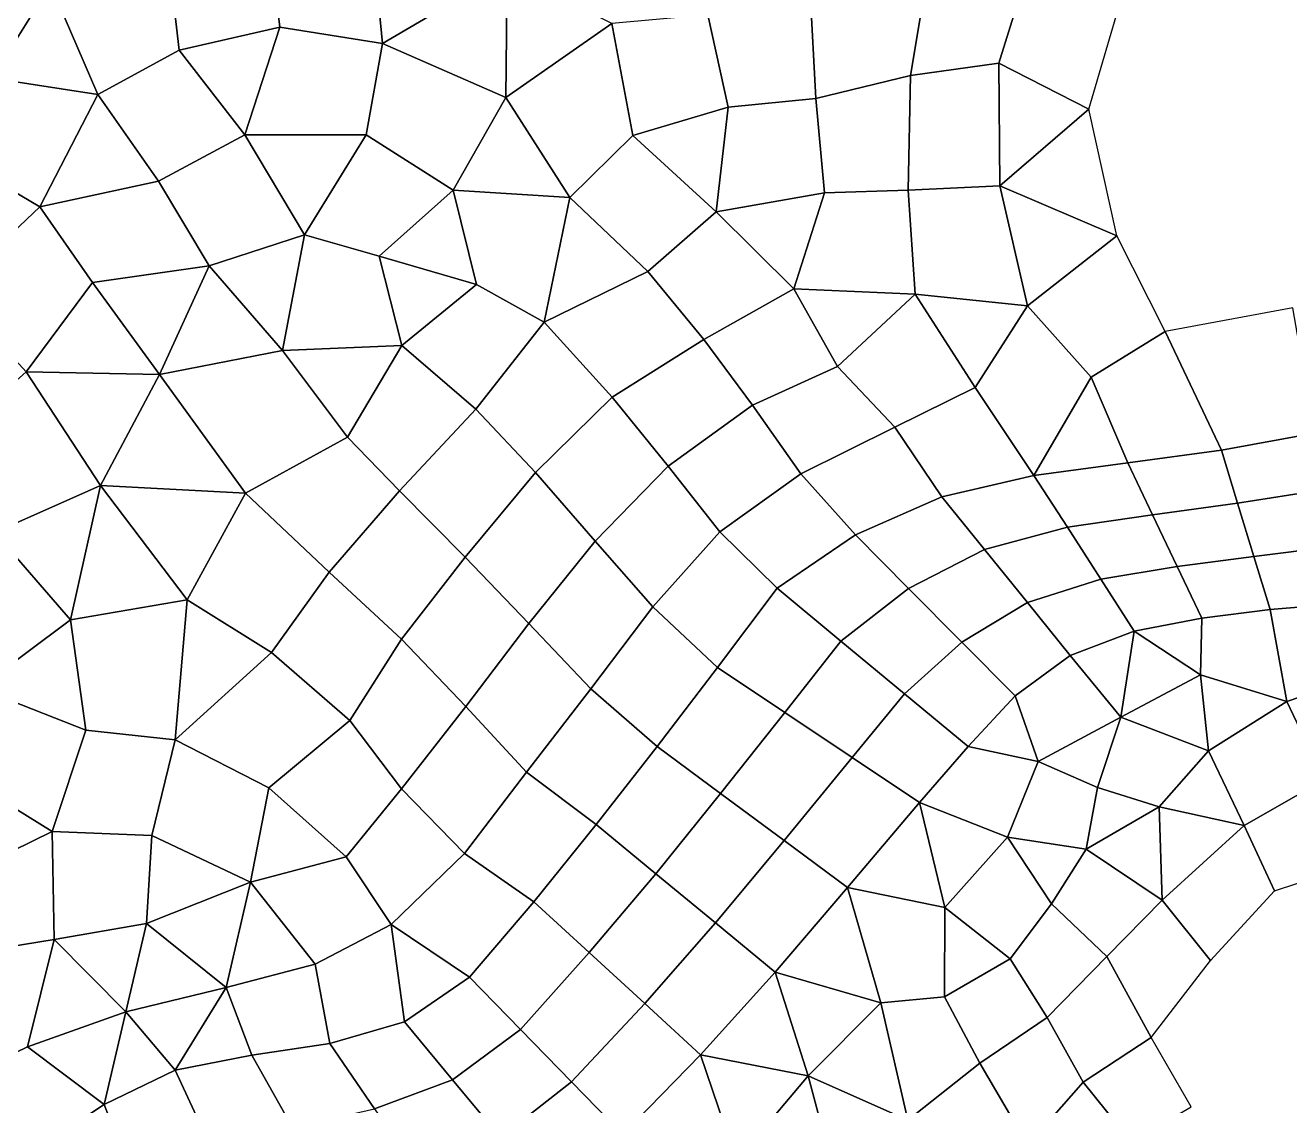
# Model space of a CAD drawing. Extents: x 380707 to 407438, y 6452841 to 6483357.
# Drawn here: x 397686 to 397881.3, y 6456632.3 to 6456799.1 of the extents above; entities that cross this region are included whole.
import ezdxf

# ---------------------------------------------------------------- set-up
doc = ezdxf.new("R2010")
doc.units = 0
for name, color, linetype in [('MESH_BOUND', 25, 'CONTINUOUS'), ('MESH_ELEMS', 18, 'CONTINUOUS'), ('MESH_NODES', 18, 'CONTINUOUS')]:
    doc.layers.add(name, color=color, linetype=linetype)

msp = doc.modelspace()

# ---------------------------------------------------------------- linework, layer by layer
at = {"layer": 'MESH_BOUND', "color": 25}
for points in [[(397850.322, 6456786.17, 0.528), (397855.908, 6456805.31, 1.264)], [(397854.656, 6456766.63, 0.423), (397850.322, 6456786.17, 0.528)], [(397862.119, 6456751.83, 0.881), (397854.656, 6456766.63, 0.423)], [(397881.794, 6456755.5, 0.502), (397862.119, 6456751.83, 0.881)], [(397878.993, 6456665.45, 0.236), (397893.23, 6456670.15, 0.289)], [(397869.075, 6456654.67, 0.276), (397878.993, 6456665.45, 0.236)], [(397859.949, 6456642.78, 0.251), (397869.075, 6456654.67, 0.276)], [(397866.105, 6456632.09, 0.313), (397859.949, 6456642.78, 0.251)]]:
    msp.add_polyline3d(points, dxfattribs=at)
at = {"layer": 'MESH_ELEMS', "color": 178}
for points in [[(397739.344, 6456815.46, 0.211), (397741.224, 6456796.3, 0.093), (397760.456, 6456807.65, 0.259), (397754.244, 6456825.13, 0.203)], [(397725.372, 6456798.82, 0.012), (397723.249, 6456816.24, 0.249), (397708.129, 6456809.55, 0.108), (397709.794, 6456795.27, 0.09)], [(397741.224, 6456796.3, 0.093), (397739.344, 6456815.46, 0.211), (397723.249, 6456816.24, 0.249), (397725.372, 6456798.82, 0.012)], [(397680.844, 6456790.98, 0.335), (397689.903, 6456805.41, 0.088), (397676.336, 6456810.29, 0.195), (397667.613, 6456797.89, 0.314)], [(397709.794, 6456795.27, 0.09), (397708.129, 6456809.55, 0.108), (397689.903, 6456805.41, 0.088), (397697.262, 6456788.45, 0.212)], [(397822.779, 6456791.37, 0.134), (397825.867, 6456809.91, 0.261), (397807.246, 6456804.24, 0.371), (397808.145, 6456787.82, 0.189)], [(397836.424, 6456793.27, 0.381), (397841.451, 6456809.5, 0.778), (397825.867, 6456809.91, 0.261), (397822.779, 6456791.37, 0.134)], [(397836.424, 6456793.27, 0.381), (397850.322, 6456786.17, 0.528), (397855.908, 6456805.31, 1.264), (397841.451, 6456809.5, 0.778)], [(397760.456, 6456807.65, 0.259), (397741.224, 6456796.3, 0.093), (397760.274, 6456787.98, 0.066), (397760.456, 6456807.65, 0.259)], [(397760.456, 6456807.65, 0.259), (397760.274, 6456787.98, 0.066), (397776.614, 6456799.42, 0.26), (397760.456, 6456807.65, 0.259)], [(397697.262, 6456788.45, 0.212), (397689.903, 6456805.41, 0.088), (397680.844, 6456790.98, 0.335), (397697.262, 6456788.45, 0.212)], [(397791.467, 6456800.72, 0.38), (397794.578, 6456786.47, 0.102), (397808.145, 6456787.82, 0.189), (397807.246, 6456804.24, 0.371)], [(397779.857, 6456782.08, 0.115), (397794.578, 6456786.47, 0.102), (397791.467, 6456800.72, 0.38), (397776.614, 6456799.42, 0.26)], [(397725.372, 6456798.82, 0.012), (397709.794, 6456795.27, 0.09), (397719.959, 6456782.2, 0.221), (397725.372, 6456798.82, 0.012)], [(397738.672, 6456782.22, 0.261), (397741.224, 6456796.3, 0.093), (397725.372, 6456798.82, 0.012), (397719.959, 6456782.2, 0.221)], [(397760.274, 6456787.98, 0.066), (397770.141, 6456772.55, 0.234), (397779.857, 6456782.08, 0.115), (397776.614, 6456799.42, 0.26)], [(397706.63, 6456775.05, 0.543), (397719.959, 6456782.2, 0.221), (397709.794, 6456795.27, 0.09), (397697.262, 6456788.45, 0.212)], [(397760.274, 6456787.98, 0.066), (397741.224, 6456796.3, 0.093), (397738.672, 6456782.22, 0.261), (397752.141, 6456773.68, 0.194)], [(397836.557, 6456774.35, 0.351), (397836.424, 6456793.27, 0.381), (397822.779, 6456791.37, 0.134), (397822.409, 6456773.66, 0.333)], [(397836.424, 6456793.27, 0.381), (397836.557, 6456774.35, 0.351), (397850.322, 6456786.17, 0.528), (397836.424, 6456793.27, 0.381)], [(397676.576, 6456777.98, 0.383), (397688.276, 6456771.07, 0.5), (397697.262, 6456788.45, 0.212), (397680.844, 6456790.98, 0.335)], [(397822.409, 6456773.66, 0.333), (397822.779, 6456791.37, 0.134), (397808.145, 6456787.82, 0.189), (397809.462, 6456773.24, 0.297)], [(397697.262, 6456788.45, 0.212), (397688.276, 6456771.07, 0.5), (397706.63, 6456775.05, 0.543), (397697.262, 6456788.45, 0.212)], [(397760.274, 6456787.98, 0.066), (397752.141, 6456773.68, 0.194), (397770.141, 6456772.55, 0.234), (397760.274, 6456787.98, 0.066)], [(397794.578, 6456786.47, 0.102), (397792.74, 6456770.32, 0.367), (397809.462, 6456773.24, 0.297), (397808.145, 6456787.82, 0.189)], [(397779.857, 6456782.08, 0.115), (397792.74, 6456770.32, 0.367), (397794.578, 6456786.47, 0.102), (397779.857, 6456782.08, 0.115)], [(397850.322, 6456786.17, 0.528), (397836.557, 6456774.35, 0.351), (397854.656, 6456766.63, 0.423), (397850.322, 6456786.17, 0.528)], [(397719.959, 6456782.2, 0.221), (397706.63, 6456775.05, 0.543), (397714.419, 6456761.96, 0.201), (397729.144, 6456766.76, 0.454)], [(397738.672, 6456782.22, 0.261), (397719.959, 6456782.2, 0.221), (397729.144, 6456766.76, 0.454), (397738.672, 6456782.22, 0.261)], [(397740.688, 6456763.45, 0.345), (397752.141, 6456773.68, 0.194), (397738.672, 6456782.22, 0.261), (397729.144, 6456766.76, 0.454)], [(397779.857, 6456782.08, 0.115), (397770.141, 6456772.55, 0.234), (397782.173, 6456761.1, 0.36), (397792.74, 6456770.32, 0.367)], [(397688.276, 6456771.07, 0.5), (397676.576, 6456777.98, 0.383), (397674.609, 6456758.18, 0.378), (397688.276, 6456771.07, 0.5)], [(397706.63, 6456775.05, 0.543), (397688.276, 6456771.07, 0.5), (397696.414, 6456759.42, 0.203), (397714.419, 6456761.96, 0.201)], [(397740.688, 6456763.45, 0.345), (397755.709, 6456759.07, 0.536), (397752.141, 6456773.68, 0.194), (397740.688, 6456763.45, 0.345)], [(397755.709, 6456759.07, 0.536), (397766.185, 6456753.25, 0.259), (397770.141, 6456772.55, 0.234), (397752.141, 6456773.68, 0.194)], [(397792.74, 6456770.32, 0.367), (397804.754, 6456758.43, 0.369), (397809.462, 6456773.24, 0.297), (397792.74, 6456770.32, 0.367)], [(397823.464, 6456757.58, 0.372), (397822.409, 6456773.66, 0.333), (397809.462, 6456773.24, 0.297), (397804.754, 6456758.43, 0.369)], [(397823.464, 6456757.58, 0.372), (397840.824, 6456755.77, 0.339), (397836.557, 6456774.35, 0.351), (397822.409, 6456773.66, 0.333)], [(397840.824, 6456755.77, 0.339), (397854.656, 6456766.63, 0.423), (397836.557, 6456774.35, 0.351), (397840.824, 6456755.77, 0.339)], [(397766.185, 6456753.25, 0.259), (397782.173, 6456761.1, 0.36), (397770.141, 6456772.55, 0.234), (397766.185, 6456753.25, 0.259)], [(397674.609, 6456758.18, 0.378), (397686.164, 6456745.58, 0.259), (397696.414, 6456759.42, 0.203), (397688.276, 6456771.07, 0.5)], [(397792.74, 6456770.32, 0.367), (397782.173, 6456761.1, 0.36), (397790.858, 6456750.61, 0.568), (397804.754, 6456758.43, 0.369)], [(397729.144, 6456766.76, 0.454), (397714.419, 6456761.96, 0.201), (397725.757, 6456748.9, 0.162), (397729.144, 6456766.76, 0.454)], [(397740.688, 6456763.45, 0.345), (397729.144, 6456766.76, 0.454), (397725.757, 6456748.9, 0.162), (397744.214, 6456749.68, 0.193)], [(397840.824, 6456755.77, 0.339), (397850.688, 6456744.8, 0.73), (397862.119, 6456751.83, 0.881), (397854.656, 6456766.63, 0.423)], [(397744.214, 6456749.68, 0.193), (397755.709, 6456759.07, 0.536), (397740.688, 6456763.45, 0.345), (397744.214, 6456749.68, 0.193)], [(397706.78, 6456745.21, 0.137), (397714.419, 6456761.96, 0.201), (397696.414, 6456759.42, 0.203), (397706.78, 6456745.21, 0.137)], [(397714.419, 6456761.96, 0.201), (397706.78, 6456745.21, 0.137), (397725.757, 6456748.9, 0.162), (397714.419, 6456761.96, 0.201)], [(397686.164, 6456745.58, 0.259), (397706.78, 6456745.21, 0.137), (397696.414, 6456759.42, 0.203), (397686.164, 6456745.58, 0.259)], [(397776.695, 6456741.68, 0.223), (397790.858, 6456750.61, 0.568), (397782.173, 6456761.1, 0.36), (397766.185, 6456753.25, 0.259)], [(397686.164, 6456745.58, 0.259), (397674.609, 6456758.18, 0.378), (397664.495, 6456745.65, 0.344), (397673.158, 6456733.98, 0.263)], [(397755.623, 6456739.84, 0.164), (397766.185, 6456753.25, 0.259), (397755.709, 6456759.07, 0.536), (397744.214, 6456749.68, 0.193)], [(397798.336, 6456740.48, 0.459), (397811.468, 6456746.42, 0.403), (397804.754, 6456758.43, 0.369), (397790.858, 6456750.61, 0.568)], [(397823.464, 6456757.58, 0.372), (397804.754, 6456758.43, 0.369), (397811.468, 6456746.42, 0.403), (397823.464, 6456757.58, 0.372)], [(397820.319, 6456737.05, 0.642), (397832.769, 6456743.18, 0.409), (397823.464, 6456757.58, 0.372), (397811.468, 6456746.42, 0.403)], [(397840.824, 6456755.77, 0.339), (397823.464, 6456757.58, 0.372), (397832.769, 6456743.18, 0.409), (397840.824, 6456755.77, 0.339)], [(397832.769, 6456743.18, 0.409), (397841.83, 6456729.61, -0.671), (397850.688, 6456744.8, 0.73), (397840.824, 6456755.77, 0.339)], [(397881.794, 6456755.5, 0.502), (397862.119, 6456751.83, 0.881), (397870.776, 6456733.52, -1.922), (397885.144, 6456736.13, -1.376)], [(397755.623, 6456739.84, 0.164), (397764.817, 6456730.06, 0.183), (397776.695, 6456741.68, 0.223), (397766.185, 6456753.25, 0.259)], [(397862.119, 6456751.83, 0.881), (397850.688, 6456744.8, 0.73), (397856.307, 6456731.53, -1.283), (397870.776, 6456733.52, -1.922)], [(397744.214, 6456749.68, 0.193), (397725.757, 6456748.9, 0.162), (397735.806, 6456735.51, 0.135), (397744.214, 6456749.68, 0.193)], [(397755.623, 6456739.84, 0.164), (397744.214, 6456749.68, 0.193), (397735.806, 6456735.51, 0.135), (397743.851, 6456727.24, 0.182)], [(397785.327, 6456731.03, 0.225), (397798.336, 6456740.48, 0.459), (397790.858, 6456750.61, 0.568), (397776.695, 6456741.68, 0.223)], [(397725.757, 6456748.9, 0.162), (397706.78, 6456745.21, 0.137), (397720.06, 6456726.89, 0.084), (397735.806, 6456735.51, 0.135)], [(397811.468, 6456746.42, 0.403), (397798.336, 6456740.48, 0.459), (397805.816, 6456729.83, 0.65), (397820.319, 6456737.05, 0.642)], [(397697.668, 6456728.06, 0.225), (397686.164, 6456745.58, 0.259), (397673.158, 6456733.98, 0.263), (397681.291, 6456720.79, 0.264)], [(397686.164, 6456745.58, 0.259), (397697.668, 6456728.06, 0.225), (397706.78, 6456745.21, 0.137), (397686.164, 6456745.58, 0.259)], [(397720.06, 6456726.89, 0.084), (397706.78, 6456745.21, 0.137), (397697.668, 6456728.06, 0.225), (397720.06, 6456726.89, 0.084)], [(397856.307, 6456731.53, -1.283), (397850.688, 6456744.8, 0.73), (397841.83, 6456729.61, -0.671), (397856.307, 6456731.53, -1.283)], [(397827.601, 6456726.32, -0.237), (397841.83, 6456729.61, -0.671), (397832.769, 6456743.18, 0.409), (397820.319, 6456737.05, 0.642)], [(397785.327, 6456731.03, 0.225), (397776.695, 6456741.68, 0.223), (397764.817, 6456730.06, 0.183), (397774.045, 6456719.43, 0.257)], [(397805.816, 6456729.83, 0.65), (397798.336, 6456740.48, 0.459), (397785.327, 6456731.03, 0.225), (397793.308, 6456720.9, 0.486)], [(397764.817, 6456730.06, 0.183), (397755.623, 6456739.84, 0.164), (397743.851, 6456727.24, 0.182), (397753.961, 6456717, 0.274)], [(397820.319, 6456737.05, 0.642), (397805.816, 6456729.83, 0.65), (397814.242, 6456720.42, -0.143), (397827.601, 6456726.32, -0.237)], [(397885.144, 6456736.13, -1.376), (397870.776, 6456733.52, -1.922), (397873.292, 6456725.31, -1.806), (397886.409, 6456727.36, -2.003)], [(397743.851, 6456727.24, 0.182), (397735.806, 6456735.51, 0.135), (397720.06, 6456726.89, 0.084), (397732.946, 6456714.68, 0.185)], [(397870.776, 6456733.52, -1.922), (397856.307, 6456731.53, -1.283), (397860.124, 6456723.54, -1.739), (397873.292, 6456725.31, -1.806)], [(397793.308, 6456720.9, 0.486), (397785.327, 6456731.03, 0.225), (397774.045, 6456719.43, 0.257), (397782.976, 6456709.29, 0.706)], [(397856.307, 6456731.53, -1.283), (397841.83, 6456729.61, -0.671), (397846.991, 6456721.59, -1.813), (397860.124, 6456723.54, -1.739)], [(397753.961, 6456717, 0.274), (397763.808, 6456706.73, 0.587), (397774.045, 6456719.43, 0.257), (397764.817, 6456730.06, 0.183)], [(397802.191, 6456712.17, -0.286), (397814.242, 6456720.42, -0.143), (397805.816, 6456729.83, 0.65), (397793.308, 6456720.9, 0.486)], [(397841.83, 6456729.61, -0.671), (397827.601, 6456726.32, -0.237), (397834.205, 6456718.15, -1.547), (397846.991, 6456721.59, -1.813)], [(397681.291, 6456720.79, 0.264), (397693.015, 6456707.3, 0.209), (397697.668, 6456728.06, 0.225), (397681.291, 6456720.79, 0.264)], [(397711.05, 6456710.4, 0.132), (397697.668, 6456728.06, 0.225), (397693.015, 6456707.3, 0.209), (397711.05, 6456710.4, 0.132)], [(397697.668, 6456728.06, 0.225), (397711.05, 6456710.4, 0.132), (397720.06, 6456726.89, 0.084), (397697.668, 6456728.06, 0.225)], [(397711.05, 6456710.4, 0.132), (397724.078, 6456702.24, 0.247), (397732.946, 6456714.68, 0.185), (397720.06, 6456726.89, 0.084)], [(397743.851, 6456727.24, 0.182), (397732.946, 6456714.68, 0.185), (397744.127, 6456704.34, 0.582), (397753.961, 6456717, 0.274)], [(397827.601, 6456726.32, -0.237), (397814.242, 6456720.42, -0.143), (397822.467, 6456712.13, -1.861), (397834.205, 6456718.15, -1.547)], [(397886.409, 6456727.36, -2.003), (397873.292, 6456725.31, -1.806), (397875.809, 6456717.11, -0.683), (397887.673, 6456718.58, -1.138)], [(397873.292, 6456725.31, -1.806), (397860.124, 6456723.54, -1.739), (397863.942, 6456715.55, -0.385), (397875.809, 6456717.11, -0.683)], [(397860.124, 6456723.54, -1.739), (397846.991, 6456721.59, -1.813), (397852.152, 6456713.58, -0.234), (397863.942, 6456715.55, -0.385)], [(397678.855, 6456696.73, 0.21), (397693.015, 6456707.3, 0.209), (397681.291, 6456720.79, 0.264), (397671.095, 6456710.64, 0.365)], [(397802.191, 6456712.17, -0.286), (397793.308, 6456720.9, 0.486), (397782.976, 6456709.29, 0.706), (397792.942, 6456699.95, -0.736)], [(397814.242, 6456720.42, -0.143), (397802.191, 6456712.17, -0.286), (397812.017, 6456704.03, -1.828), (397822.467, 6456712.13, -1.861)], [(397846.991, 6456721.59, -1.813), (397834.205, 6456718.15, -1.547), (397840.809, 6456709.98, -0.758), (397852.152, 6456713.58, -0.234)], [(397782.976, 6456709.29, 0.706), (397774.045, 6456719.43, 0.257), (397763.808, 6456706.73, 0.587), (397773.36, 6456696.66, 0.7)], [(397887.673, 6456718.58, -1.138), (397875.809, 6456717.11, -0.683), (397878.325, 6456708.9, 0.089), (397888.938, 6456709.8, 0.009)], [(397744.127, 6456704.34, 0.582), (397754.063, 6456693.94, 0.583), (397763.808, 6456706.73, 0.587), (397753.961, 6456717, 0.274)], [(397834.205, 6456718.15, -1.547), (397822.467, 6456712.13, -1.861), (397830.692, 6456703.84, -0.739), (397840.809, 6456709.98, -0.758)], [(397875.809, 6456717.11, -0.683), (397863.942, 6456715.55, -0.385), (397867.759, 6456707.56, 0.195), (397878.325, 6456708.9, 0.089)], [(397724.078, 6456702.24, 0.247), (397736.135, 6456691.74, 0.52), (397744.127, 6456704.34, 0.582), (397732.946, 6456714.68, 0.185)], [(397863.942, 6456715.55, -0.385), (397852.152, 6456713.58, -0.234), (397857.312, 6456705.56, 0.097), (397867.759, 6456707.56, 0.195)], [(397852.152, 6456713.58, -0.234), (397840.809, 6456709.98, -0.758), (397847.413, 6456701.81, 0.165), (397857.312, 6456705.56, 0.097)], [(397812.017, 6456704.03, -1.828), (397802.191, 6456712.17, -0.286), (397792.942, 6456699.95, -0.736), (397803.337, 6456693, -1.649)], [(397822.467, 6456712.13, -1.861), (397812.017, 6456704.03, -1.828), (397821.843, 6456695.89, -0.794), (397830.692, 6456703.84, -0.739)], [(397693.015, 6456707.3, 0.209), (397695.388, 6456690.24, 0.274), (397709.19, 6456688.78, 0.381), (397711.05, 6456710.4, 0.132)], [(397711.05, 6456710.4, 0.132), (397709.19, 6456688.78, 0.381), (397724.078, 6456702.24, 0.247), (397711.05, 6456710.4, 0.132)], [(397792.942, 6456699.95, -0.736), (397782.976, 6456709.29, 0.706), (397773.36, 6456696.66, 0.7), (397783.648, 6456687.76, -1.077)], [(397840.809, 6456709.98, -0.758), (397830.692, 6456703.84, -0.739), (397838.916, 6456695.55, 0.007), (397847.413, 6456701.81, 0.165)], [(397880.872, 6456694.67, 0.398), (397878.325, 6456708.9, 0.089), (397867.759, 6456707.56, 0.195), (397867.561, 6456698.81, 0.298)], [(397888.938, 6456709.8, 0.009), (397878.325, 6456708.9, 0.089), (397880.872, 6456694.67, 0.398), (397891.729, 6456698.39, 0.303)], [(397693.015, 6456707.3, 0.209), (397678.855, 6456696.73, 0.21), (397695.388, 6456690.24, 0.274), (397693.015, 6456707.3, 0.209)], [(397773.36, 6456696.66, 0.7), (397763.808, 6456706.73, 0.587), (397754.063, 6456693.94, 0.583), (397763.441, 6456683.79, 0.645)], [(397857.312, 6456705.56, 0.097), (397867.561, 6456698.81, 0.298), (397867.759, 6456707.56, 0.195), (397857.312, 6456705.56, 0.097)], [(397857.312, 6456705.56, 0.097), (397847.413, 6456701.81, 0.165), (397855.27, 6456692.29, 0.334), (397857.312, 6456705.56, 0.097)], [(397855.27, 6456692.29, 0.334), (397867.561, 6456698.81, 0.298), (397857.312, 6456705.56, 0.097), (397855.27, 6456692.29, 0.334)], [(397754.063, 6456693.94, 0.583), (397744.127, 6456704.34, 0.582), (397736.135, 6456691.74, 0.52), (397744.13, 6456681.21, 0.543)], [(397821.843, 6456695.89, -0.794), (397812.017, 6456704.03, -1.828), (397803.337, 6456693, -1.649), (397813.732, 6456686.06, -0.7)], [(397830.692, 6456703.84, -0.739), (397821.843, 6456695.89, -0.794), (397831.669, 6456687.75, 0.215), (397838.916, 6456695.55, 0.007)], [(397723.636, 6456681.38, 0.383), (397736.135, 6456691.74, 0.52), (397724.078, 6456702.24, 0.247), (397709.19, 6456688.78, 0.381)], [(397855.27, 6456692.29, 0.334), (397847.413, 6456701.81, 0.165), (397838.916, 6456695.55, 0.007), (397842.46, 6456685.43, 0.33)], [(397803.337, 6456693, -1.649), (397792.942, 6456699.95, -0.736), (397783.648, 6456687.76, -1.077), (397793.438, 6456680.5, -1.431)], [(397855.27, 6456692.29, 0.334), (397868.792, 6456687.05, 0.404), (397867.561, 6456698.81, 0.298), (397855.27, 6456692.29, 0.334)], [(397867.561, 6456698.81, 0.298), (397868.792, 6456687.05, 0.404), (397880.872, 6456694.67, 0.398), (397867.561, 6456698.81, 0.298)], [(397891.729, 6456698.39, 0.303), (397880.872, 6456694.67, 0.398), (397886.646, 6456682.58, 0.331), (397898.291, 6456687.07, 0.383)], [(397695.388, 6456690.24, 0.274), (397678.855, 6456696.73, 0.21), (397677.193, 6456682.65, 0.247), (397690.185, 6456674.6, 0.386)], [(397774.188, 6456675.71, -0.739), (397783.648, 6456687.76, -1.077), (397773.36, 6456696.66, 0.7), (397763.441, 6456683.79, 0.645)], [(397831.669, 6456687.75, 0.215), (397821.843, 6456695.89, -0.794), (397813.732, 6456686.06, -0.7), (397824.127, 6456679.11, 0.22)], [(397838.916, 6456695.55, 0.007), (397831.669, 6456687.75, 0.215), (397842.46, 6456685.43, 0.33), (397838.916, 6456695.55, 0.007)], [(397763.441, 6456683.79, 0.645), (397754.063, 6456693.94, 0.583), (397744.13, 6456681.21, 0.543), (397753.859, 6456671.24, 0.338)], [(397813.732, 6456686.06, -0.7), (397803.337, 6456693, -1.649), (397793.438, 6456680.5, -1.431), (397803.227, 6456673.25, -0.615)], [(397886.646, 6456682.58, 0.331), (397880.872, 6456694.67, 0.398), (397868.792, 6456687.05, 0.404), (397874.323, 6456675.54, 0.295)], [(397744.13, 6456681.21, 0.543), (397736.135, 6456691.74, 0.52), (397723.636, 6456681.38, 0.383), (397735.583, 6456670.72, 0.645)], [(397855.27, 6456692.29, 0.334), (397842.46, 6456685.43, 0.33), (397851.669, 6456681.42, 0.389), (397855.27, 6456692.29, 0.334)], [(397851.669, 6456681.42, 0.389), (397861.153, 6456678.4, 0.37), (397868.792, 6456687.05, 0.404), (397855.27, 6456692.29, 0.334)], [(397705.573, 6456674.02, 0.545), (397709.19, 6456688.78, 0.381), (397695.388, 6456690.24, 0.274), (397690.185, 6456674.6, 0.386)], [(397705.573, 6456674.02, 0.545), (397720.841, 6456666.81, 0.487), (397723.636, 6456681.38, 0.383), (397709.19, 6456688.78, 0.381)], [(397793.438, 6456680.5, -1.431), (397783.648, 6456687.76, -1.077), (397774.188, 6456675.71, -0.739), (397783.416, 6456668.1, -1.464)], [(397837.719, 6456673.75, 0.355), (397842.46, 6456685.43, 0.33), (397831.669, 6456687.75, 0.215), (397824.127, 6456679.11, 0.22)], [(397824.127, 6456679.11, 0.22), (397813.732, 6456686.06, -0.7), (397803.227, 6456673.25, -0.615), (397813.017, 6456665.99, 0.191)], [(397849.903, 6456671.9, 0.338), (397851.669, 6456681.42, 0.389), (397842.46, 6456685.43, 0.33), (397837.719, 6456673.75, 0.355)], [(397874.323, 6456675.54, 0.295), (397868.792, 6456687.05, 0.404), (397861.153, 6456678.4, 0.37), (397874.323, 6456675.54, 0.295)], [(397764.561, 6456663.78, -0.691), (397774.188, 6456675.71, -0.739), (397763.441, 6456683.79, 0.645), (397753.859, 6456671.24, 0.338)], [(397674.83, 6456667.1, 0.332), (397690.185, 6456674.6, 0.386), (397677.193, 6456682.65, 0.247), (397674.83, 6456667.1, 0.332)], [(397723.636, 6456681.38, 0.383), (397720.841, 6456666.81, 0.487), (397735.583, 6456670.72, 0.645), (397723.636, 6456681.38, 0.383)], [(397851.669, 6456681.42, 0.389), (397849.903, 6456671.9, 0.338), (397861.153, 6456678.4, 0.37), (397851.669, 6456681.42, 0.389)], [(397878.993, 6456665.45, 0.236), (397893.23, 6456670.15, 0.289), (397886.646, 6456682.58, 0.331), (397874.323, 6456675.54, 0.295)], [(397753.859, 6456671.24, 0.338), (397744.13, 6456681.21, 0.543), (397735.583, 6456670.72, 0.645), (397742.569, 6456660.24, 0.24)], [(397803.227, 6456673.25, -0.615), (397793.438, 6456680.5, -1.431), (397783.416, 6456668.1, -1.464), (397792.645, 6456660.5, -0.657)], [(397824.127, 6456679.11, 0.22), (397813.017, 6456665.99, 0.191), (397828.046, 6456662.86, 0.33), (397824.127, 6456679.11, 0.22)], [(397837.719, 6456673.75, 0.355), (397824.127, 6456679.11, 0.22), (397828.046, 6456662.86, 0.33), (397837.719, 6456673.75, 0.355)], [(397861.63, 6456664, 0.368), (397861.153, 6456678.4, 0.37), (397849.903, 6456671.9, 0.338), (397861.63, 6456664, 0.368)], [(397874.323, 6456675.54, 0.295), (397861.153, 6456678.4, 0.37), (397861.63, 6456664, 0.368), (397874.323, 6456675.54, 0.295)], [(397783.416, 6456668.1, -1.464), (397774.188, 6456675.71, -0.739), (397764.561, 6456663.78, -0.691), (397773.15, 6456655.91, -1.516)], [(397861.63, 6456664, 0.368), (397869.075, 6456654.67, 0.276), (397878.993, 6456665.45, 0.236), (397874.323, 6456675.54, 0.295)], [(397690.487, 6456657.96, 0.284), (397690.185, 6456674.6, 0.386), (397674.83, 6456667.1, 0.332), (397673.373, 6456655.18, 0.492)], [(397704.743, 6456660.43, 0.319), (397705.573, 6456674.02, 0.545), (397690.185, 6456674.6, 0.386), (397690.487, 6456657.96, 0.284)], [(397720.841, 6456666.81, 0.487), (397705.573, 6456674.02, 0.545), (397704.743, 6456660.43, 0.319), (397720.841, 6456666.81, 0.487)], [(397828.046, 6456662.86, 0.33), (397838.16, 6456654.96, 0.273), (397844.517, 6456663.46, 0.29), (397837.719, 6456673.75, 0.355)], [(397844.517, 6456663.46, 0.29), (397849.903, 6456671.9, 0.338), (397837.719, 6456673.75, 0.355), (397844.517, 6456663.46, 0.29)], [(397813.017, 6456665.99, 0.191), (397803.227, 6456673.25, -0.615), (397792.645, 6456660.5, -0.657), (397801.873, 6456652.89, 0.385)], [(397844.517, 6456663.46, 0.29), (397853.108, 6456655.32, 0.275), (397861.63, 6456664, 0.368), (397849.903, 6456671.9, 0.338)], [(397730.803, 6456654.14, 0.105), (397742.569, 6456660.24, 0.24), (397735.583, 6456670.72, 0.645), (397720.841, 6456666.81, 0.487)], [(397754.623, 6456652.12, -0.78), (397764.561, 6456663.78, -0.691), (397753.859, 6456671.24, 0.338), (397742.569, 6456660.24, 0.24)], [(397792.645, 6456660.5, -0.657), (397783.416, 6456668.1, -1.464), (397773.15, 6456655.91, -1.516), (397781.739, 6456648.03, -0.763)], [(397704.743, 6456660.43, 0.319), (397717.052, 6456650.53, 0.048), (397720.841, 6456666.81, 0.487), (397704.743, 6456660.43, 0.319)], [(397730.803, 6456654.14, 0.105), (397720.841, 6456666.81, 0.487), (397717.052, 6456650.53, 0.048), (397730.803, 6456654.14, 0.105)], [(397801.873, 6456652.89, 0.385), (397818.197, 6456648.15, 0.324), (397813.017, 6456665.99, 0.191), (397801.873, 6456652.89, 0.385)], [(397828.046, 6456662.86, 0.33), (397813.017, 6456665.99, 0.191), (397818.197, 6456648.15, 0.324), (397828.017, 6456649.09, 0.308)], [(397773.15, 6456655.91, -1.516), (397764.561, 6456663.78, -0.691), (397754.623, 6456652.12, -0.78), (397762.523, 6456644.03, -1.715)], [(397869.075, 6456654.67, 0.276), (397861.63, 6456664, 0.368), (397853.108, 6456655.32, 0.275), (397859.949, 6456642.78, 0.251)], [(397838.16, 6456654.96, 0.273), (397828.046, 6456662.86, 0.33), (397828.017, 6456649.09, 0.308), (397838.16, 6456654.96, 0.273)], [(397838.16, 6456654.96, 0.273), (397843.845, 6456645.88, 0.274), (397853.108, 6456655.32, 0.275), (397844.517, 6456663.46, 0.29)], [(397701.551, 6456646.79, -0.121), (397704.743, 6456660.43, 0.319), (397690.487, 6456657.96, 0.284), (397701.551, 6456646.79, -0.121)], [(397704.743, 6456660.43, 0.319), (397701.551, 6456646.79, -0.121), (397717.052, 6456650.53, 0.048), (397704.743, 6456660.43, 0.319)], [(397744.591, 6456645.2, -0.614), (397742.569, 6456660.24, 0.24), (397730.803, 6456654.14, 0.105), (397733.081, 6456641.86, -0.185)], [(397744.591, 6456645.2, -0.614), (397754.623, 6456652.12, -0.78), (397742.569, 6456660.24, 0.24), (397744.591, 6456645.2, -0.614)], [(397801.873, 6456652.89, 0.385), (397792.645, 6456660.5, -0.657), (397781.739, 6456648.03, -0.763), (397790.328, 6456640.15, 0.284)], [(397686.385, 6456641.36, -0.156), (397690.487, 6456657.96, 0.284), (397673.373, 6456655.18, 0.492), (397673.703, 6456635.24, -0.147)], [(397701.551, 6456646.79, -0.121), (397690.487, 6456657.96, 0.284), (397686.385, 6456641.36, -0.156), (397701.551, 6456646.79, -0.121)], [(397781.739, 6456648.03, -0.763), (397773.15, 6456655.91, -1.516), (397762.523, 6456644.03, -1.715), (397770.422, 6456635.94, -0.791)], [(397721.029, 6456640.09, -0.152), (397733.081, 6456641.86, -0.185), (397730.803, 6456654.14, 0.105), (397717.052, 6456650.53, 0.048)], [(397843.845, 6456645.88, 0.274), (397838.16, 6456654.96, 0.273), (397828.017, 6456649.09, 0.308), (397833.476, 6456638.84, 0.37)], [(397853.108, 6456655.32, 0.275), (397843.845, 6456645.88, 0.274), (397849.421, 6456635.92, 0.288), (397859.949, 6456642.78, 0.251)], [(397754.623, 6456652.12, -0.78), (397744.591, 6456645.2, -0.614), (397752.023, 6456636.28, -1.696), (397762.523, 6456644.03, -1.715)], [(397790.328, 6456640.15, 0.284), (397806.963, 6456636.88, 0.34), (397801.873, 6456652.89, 0.385), (397790.328, 6456640.15, 0.284)], [(397801.873, 6456652.89, 0.385), (397806.963, 6456636.88, 0.34), (397818.197, 6456648.15, 0.324), (397801.873, 6456652.89, 0.385)], [(397701.551, 6456646.79, -0.121), (397709.199, 6456637.76, -0.353), (397717.052, 6456650.53, 0.048), (397701.551, 6456646.79, -0.121)], [(397721.029, 6456640.09, -0.152), (397717.052, 6456650.53, 0.048), (397709.199, 6456637.76, -0.353), (397721.029, 6456640.09, -0.152)], [(397822.364, 6456630.04, 0.395), (397818.197, 6456648.15, 0.324), (397806.963, 6456636.88, 0.34), (397822.364, 6456630.04, 0.395)], [(397828.017, 6456649.09, 0.308), (397818.197, 6456648.15, 0.324), (397822.364, 6456630.04, 0.395), (397833.476, 6456638.84, 0.37)], [(397701.551, 6456646.79, -0.121), (397686.385, 6456641.36, -0.156), (397698.225, 6456632.45, -0.568), (397701.551, 6456646.79, -0.121)], [(397698.225, 6456632.45, -0.568), (397709.199, 6456637.76, -0.353), (397701.551, 6456646.79, -0.121), (397698.225, 6456632.45, -0.568)], [(397790.328, 6456640.15, 0.284), (397781.739, 6456648.03, -0.763), (397770.422, 6456635.94, -0.791), (397778.322, 6456627.84, 0.497)], [(397744.591, 6456645.2, -0.614), (397733.081, 6456641.86, -0.185), (397739.984, 6456631.77, -1.537), (397752.023, 6456636.28, -1.696)], [(397849.421, 6456635.92, 0.288), (397843.845, 6456645.88, 0.274), (397833.476, 6456638.84, 0.37), (397840.896, 6456626.16, 0.268)], [(397762.523, 6456644.03, -1.715), (397752.023, 6456636.28, -1.696), (397759.455, 6456627.35, -0.819), (397770.422, 6456635.94, -0.791)], [(397859.949, 6456642.78, 0.251), (397849.421, 6456635.92, 0.288), (397856.833, 6456626.68, 0.337), (397866.105, 6456632.09, 0.313)], [(397686.385, 6456641.36, -0.156), (397673.703, 6456635.24, -0.147), (397683.191, 6456622.5, -0.675), (397698.225, 6456632.45, -0.568)], [(397733.081, 6456641.86, -0.185), (397721.029, 6456640.09, -0.152), (397727.309, 6456628.91, -1.254), (397739.984, 6456631.77, -1.537)], [(397721.029, 6456640.09, -0.152), (397709.199, 6456637.76, -0.353), (397714.739, 6456625.77, -1.225), (397727.309, 6456628.91, -1.254)], [(397795.873, 6456623.76, 0.699), (397790.328, 6456640.15, 0.284), (397778.322, 6456627.84, 0.497), (397795.873, 6456623.76, 0.699)], [(397790.328, 6456640.15, 0.284), (397795.873, 6456623.76, 0.699), (397806.963, 6456636.88, 0.34), (397790.328, 6456640.15, 0.284)], [(397829.857, 6456618.92, 0.397), (397840.896, 6456626.16, 0.268), (397833.476, 6456638.84, 0.37), (397822.364, 6456630.04, 0.395)], [(397709.199, 6456637.76, -0.353), (397698.225, 6456632.45, -0.568), (397702.742, 6456620.65, -1.238), (397714.739, 6456625.77, -1.225)], [(397795.873, 6456623.76, 0.699), (397811.468, 6456619.83, 0.369), (397806.963, 6456636.88, 0.34), (397795.873, 6456623.76, 0.699)], [(397806.963, 6456636.88, 0.34), (397811.468, 6456619.83, 0.369), (397822.364, 6456630.04, 0.395), (397806.963, 6456636.88, 0.34)], [(397752.023, 6456636.28, -1.696), (397739.984, 6456631.77, -1.537), (397746.887, 6456621.69, -1.154), (397759.455, 6456627.35, -0.819)], [(397770.422, 6456635.94, -0.791), (397759.455, 6456627.35, -0.819), (397766.887, 6456618.43, 0.184), (397778.322, 6456627.84, 0.497)], [(397856.833, 6456626.68, 0.337), (397849.421, 6456635.92, 0.288), (397840.896, 6456626.16, 0.268), (397849.327, 6456614.8, 0.333)], [(397702.742, 6456620.65, -1.238), (397698.225, 6456632.45, -0.568), (397683.191, 6456622.5, -0.675), (397687.759, 6456612.44, -1.474)]]:
    msp.add_3dface(points, dxfattribs=at)
at = {"layer": 'MESH_NODES', "color": 18}
for p in [(397725.372, 6456798.82, 0.012), (397709.794, 6456795.27, 0.09), (397741.224, 6456796.3, 0.093), (397836.424, 6456793.27, 0.381), (397822.779, 6456791.37, 0.134), (397697.262, 6456788.45, 0.212), (397760.274, 6456787.98, 0.066), (397808.145, 6456787.82, 0.189), (397794.578, 6456786.47, 0.102), (397850.322, 6456786.17, 0.528), (397719.959, 6456782.2, 0.221), (397738.672, 6456782.22, 0.261), (397779.857, 6456782.08, 0.115), (397706.63, 6456775.05, 0.543), (397752.141, 6456773.68, 0.194), (397809.462, 6456773.24, 0.297), (397822.409, 6456773.66, 0.333), (397836.557, 6456774.35, 0.351), (397770.141, 6456772.55, 0.234), (397688.276, 6456771.07, 0.5), (397792.74, 6456770.32, 0.367), (397729.144, 6456766.76, 0.454), (397854.656, 6456766.63, 0.423), (397740.688, 6456763.45, 0.345), (397714.419, 6456761.96, 0.201), (397696.414, 6456759.42, 0.203), (397782.173, 6456761.1, 0.36), (397755.709, 6456759.07, 0.536), (397804.754, 6456758.43, 0.369), (397823.464, 6456757.58, 0.372), (397840.824, 6456755.77, 0.339), (397766.185, 6456753.25, 0.259), (397862.119, 6456751.83, 0.881), (397744.214, 6456749.68, 0.193), (397790.858, 6456750.61, 0.568), (397725.757, 6456748.9, 0.162), (397811.468, 6456746.42, 0.403), (397686.164, 6456745.58, 0.259), (397706.78, 6456745.21, 0.137), (397850.688, 6456744.8, 0.73), (397832.769, 6456743.18, 0.409), (397776.695, 6456741.68, 0.223), (397798.336, 6456740.48, 0.459), (397755.623, 6456739.84, 0.164), (397820.319, 6456737.05, 0.642), (397735.806, 6456735.51, 0.135), (397870.776, 6456733.52, -1.922), (397785.327, 6456731.03, 0.225), (397856.307, 6456731.53, -1.283), (397764.817, 6456730.06, 0.183), (397805.816, 6456729.83, 0.65), (397841.83, 6456729.61, -0.671), (397697.668, 6456728.06, 0.225), (397720.06, 6456726.89, 0.084), (397743.851, 6456727.24, 0.182), (397827.601, 6456726.32, -0.237), (397873.292, 6456725.31, -1.806), (397860.124, 6456723.54, -1.739), (397793.308, 6456720.9, 0.486), (397814.242, 6456720.42, -0.143), (397846.991, 6456721.59, -1.813), (397774.045, 6456719.43, 0.257), (397753.961, 6456717, 0.274), (397834.205, 6456718.15, -1.547), (397875.809, 6456717.11, -0.683), (397732.946, 6456714.68, 0.185), (397863.942, 6456715.55, -0.385), (397852.152, 6456713.58, -0.234), (397802.191, 6456712.17, -0.286), (397822.467, 6456712.13, -1.861), (397711.05, 6456710.4, 0.132), (397782.976, 6456709.29, 0.706), (397840.809, 6456709.98, -0.758), (397878.325, 6456708.9, 0.089), (397693.015, 6456707.3, 0.209), (397763.808, 6456706.73, 0.587), (397867.759, 6456707.56, 0.195), (397857.312, 6456705.56, 0.097), (397744.127, 6456704.34, 0.582), (397812.017, 6456704.03, -1.828), (397830.692, 6456703.84, -0.739), (397724.078, 6456702.24, 0.247), (397847.413, 6456701.81, 0.165), (397792.942, 6456699.95, -0.736), (397867.561, 6456698.81, 0.298), (397773.36, 6456696.66, 0.7), (397821.843, 6456695.89, -0.794), (397838.916, 6456695.55, 0.007), (397754.063, 6456693.94, 0.583), (397803.337, 6456693, -1.649), (397880.872, 6456694.67, 0.398), (397736.135, 6456691.74, 0.52), (397855.27, 6456692.29, 0.334), (397695.388, 6456690.24, 0.274), (397709.19, 6456688.78, 0.381), (397783.648, 6456687.76, -1.077), (397831.669, 6456687.75, 0.215), (397813.732, 6456686.06, -0.7), (397842.46, 6456685.43, 0.33), (397868.792, 6456687.05, 0.404), (397763.441, 6456683.79, 0.645), (397723.636, 6456681.38, 0.383), (397851.669, 6456681.42, 0.389), (397744.13, 6456681.21, 0.543), (397793.438, 6456680.5, -1.431), (397824.127, 6456679.11, 0.22), (397861.153, 6456678.4, 0.37), (397774.188, 6456675.71, -0.739), (397874.323, 6456675.54, 0.295), (397690.185, 6456674.6, 0.386), (397705.573, 6456674.02, 0.545), (397837.719, 6456673.75, 0.355), (397803.227, 6456673.25, -0.615), (397849.903, 6456671.9, 0.338), (397735.583, 6456670.72, 0.645), (397753.859, 6456671.24, 0.338), (397783.416, 6456668.1, -1.464), (397720.841, 6456666.81, 0.487), (397813.017, 6456665.99, 0.191), (397764.561, 6456663.78, -0.691), (397861.63, 6456664, 0.368), (397878.993, 6456665.45, 0.236), (397828.046, 6456662.86, 0.33), (397844.517, 6456663.46, 0.29), (397704.743, 6456660.43, 0.319), (397742.569, 6456660.24, 0.24), (397792.645, 6456660.5, -0.657), (397690.487, 6456657.96, 0.284), (397773.15, 6456655.91, -1.516), (397730.803, 6456654.14, 0.105), (397838.16, 6456654.96, 0.273), (397853.108, 6456655.32, 0.275), (397869.075, 6456654.67, 0.276), (397754.623, 6456652.12, -0.78), (397801.873, 6456652.89, 0.385), (397717.052, 6456650.53, 0.048), (397818.197, 6456648.15, 0.324), (397828.017, 6456649.09, 0.308), (397701.551, 6456646.79, -0.121), (397781.739, 6456648.03, -0.763), (397744.591, 6456645.2, -0.614), (397843.845, 6456645.88, 0.274), (397762.523, 6456644.03, -1.715), (397859.949, 6456642.78, 0.251), (397686.385, 6456641.36, -0.156), (397733.081, 6456641.86, -0.185), (397721.029, 6456640.09, -0.152), (397790.328, 6456640.15, 0.284), (397833.476, 6456638.84, 0.37), (397709.199, 6456637.76, -0.353), (397806.963, 6456636.88, 0.34), (397752.023, 6456636.28, -1.696), (397770.422, 6456635.94, -0.791), (397849.421, 6456635.92, 0.288), (397698.225, 6456632.45, -0.568)]:
    msp.add_point(p, dxfattribs=at)

doc.saveas('drawing.dxf')
